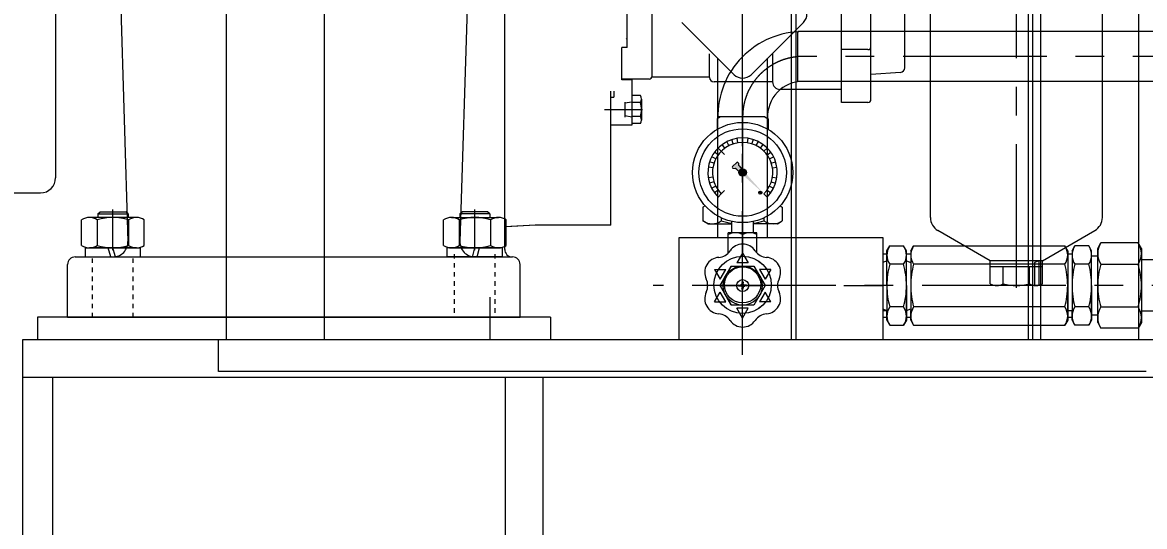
# Model space of a CAD drawing. Header units: millimetres. Extents: x 0 to 559189, y 1 to 426050.
# Drawn here: x 452769 to 471666, y 246963 to 255457 of the extents above; entities that cross this region are included whole.
import ezdxf

# ---------------------------------------------------------------- set-up
doc = ezdxf.new("R2010")
doc.units = ezdxf.units.MM
doc.header["$LTSCALE"] = 25.4
doc.linetypes.add('CENTER', pattern=[50.8, 31.75, -6.35, 6.35, -6.35])
doc.linetypes.add('EB_DASH', pattern=[6, 3, -3])
doc.layers.get('Defpoints').update_dxf_attribs({"lineweight": 5})
for name, color, linetype, lineweight in [('CAXA0', 7, 'Continuous', 5), ('CAXA1', 5, 'CENTER', 5), ('CAXA2', 6, 'EB_DASH', 5)]:
    doc.layers.add(name, color=color, linetype=linetype, lineweight=lineweight)
doc.styles.add('Roman', font='arial.ttf')
doc.styles.get("Standard").update_dxf_attribs({"font": 'arial.ttf'})
doc.dimstyles.new('ISO-25', dxfattribs={"dimscale": 30, "dimtxt": 38.1, "dimasz": 38.1, "dimexe": 50.8, "dimexo": 50.8, "dimgap": 15.875, "dimtad": 1, "dimtih": 1, "dimtoh": 1, "dimdec": 1, "dimlfac": 0.03937, "dimdsep": 46, "dimtxsty": 'Standard', "dimcen": 63.5, "dimclrd": 7, "dimclre": 7, "dimclrt": 7, "dimadec": 0, "dimazin": 0, "dimtfac": 1, "dimtdec": 1, "dimtmove": 0, "dimatfit": 3, "dimfxl": 25.4, "dimlwd": 5, "dimlwe": 5, "dimarcsym": 0})

# ---------------------------------------------------------------- blocks, each defined once
blk = doc.blocks.new('*D10')
at = {"color": 7, "linetype": 'Continuous', "lineweight": 5, "transparency": 16777216}
for p, q in [((505855, 252350), (505855, 217762)), ((399112, 246445), (399112, 217762)), ((400255, 219286), (504712, 219286))]:
    blk.add_line(p, q, dxfattribs=at)
at = {"color": 7, "transparency": 16777216}
for points in [[(400255, 219476), (400255, 219095), (399112, 219286)], [(504712, 219476), (504712, 219095), (505855, 219286)]]:
    blk.add_solid(points, dxfattribs=at)
at = {"layer": 'Defpoints', "color": 0, "transparency": 16777216}
for p in [(505855, 253874), (399112, 247969), (505855, 219286)]:
    blk.add_point(p, dxfattribs=at)
at = {"color": 7, "lineweight": 5, "transparency": 16777216, "insert": (452378, 221857), "char_height": 4191, "attachment_point": 5, "style": 'Roman'}
blk.add_mtext('B', dxfattribs=at)

msp = doc.modelspace()

# ---------------------------------------------------------------- hatches: boundary and pattern name
at = {"layer": 'CAXA0', "linetype": 'Continuous', "lineweight": 5}
h = msp.add_hatch(color=7, dxfattribs=at)
h.paths.add_polyline_path([(465256.74, 252569.06), (465213.19, 252607.95), (465212.15, 252608.93), (465211.05, 252609.86), (464920.72, 252869.15), (464932.31, 252875.14), (464942.43, 252883.36), (464950.66, 252893.49), (464956.64, 252905.07)], flags=0)
h.paths.add_polyline_path([(464836.18, 252944.66), (464839.96, 252955.07), (464845.5, 252964.67), (464852.63, 252973.17), (464861.12, 252980.29), (464870.72, 252985.83), (464881.14, 252989.61), (464836.47, 253039.62), (464832.29, 253046.04), (464830.21, 253053.42), (464826.22, 253085.58), (464825.79, 253087.63), (464825.03, 253089.59), (464823.96, 253091.39), (464822.6, 253093), (464816.71, 253098.89), (464814.78, 253100.47), (464812.58, 253101.64), (464810.2, 253102.37), (464807.72, 253102.61), (464805.25, 253102.37), (464802.86, 253101.64), (464800.67, 253100.47), (464798.74, 253098.89), (464726.9, 253027.05), (464725.32, 253025.12), (464724.15, 253022.93), (464723.43, 253020.55), (464723.18, 253018.07), (464723.43, 253015.59), (464724.15, 253013.21), (464725.32, 253011.01), (464726.9, 253009.09), (464732.8, 253003.19), (464734.4, 253001.84), (464736.2, 253000.76), (464738.16, 253000), (464740.21, 252999.57), (464772.38, 252995.58), (464779.75, 252993.5), (464786.17, 252989.32)], flags=0)
msp.add_hatch(color=7, dxfattribs=at).paths.add_polyline_path([(464956.64, 252905.07), (464950.66, 252893.49), (464942.43, 252883.36), (464932.31, 252875.14), (464920.72, 252869.15), (464911.16, 252866.25), (464901.26, 252864.88), (464891.27, 252865.08), (464881.43, 252866.84), (464871.99, 252870.13), (464863.18, 252874.85), (464855.23, 252880.9), (464848.32, 252888.13), (464842.63, 252896.35), (464838.31, 252905.35), (464835.44, 252914.93), (464834.12, 252924.84), (464834.37, 252934.83), (464836.18, 252944.66), (464839.96, 252955.07), (464845.5, 252964.67), (464852.63, 252973.17), (464861.12, 252980.29), (464870.72, 252985.83), (464881.14, 252989.61), (464890.97, 252991.43), (464900.96, 252991.67), (464910.86, 252990.35), (464920.44, 252987.49), (464929.45, 252983.16), (464937.67, 252977.47), (464944.89, 252970.56), (464950.94, 252962.61), (464955.67, 252953.8), (464958.95, 252944.36), (464960.72, 252934.53), (464960.92, 252924.54), (464959.55, 252914.64)], flags=0)

# ---------------------------------------------------------------- linework, layer by layer
at = {"color": 7, "lineweight": 5}
for p, q in [((454040.51, 252229.73), (454040.51, 252171.36)), ((454548.51, 252229.73), (454548.51, 252171.36)), ((460133.65, 252229.73), (460133.65, 252171.36)), ((460641.66, 252229.73), (460641.66, 252171.36)), ((470932.36, 251382.57), (471557.76, 251382.57)), ((470932.36, 250663.79), (471557.76, 250663.79))]:
    msp.add_line(p, q, dxfattribs=at)
at = {"layer": 'CAXA0', "color": 7, "linetype": 'Continuous', "lineweight": 5}
for p, q in [((456198.08, 265348.78), (456198.08, 250108.92)), ((457849.08, 265348.78), (457849.08, 250108.92)), ((469914.09, 265348.78), (469914.09, 250108.91)), ((471565.09, 265348.78), (471565.09, 250108.92)), ((469786.85, 250108.92), (469786.85, 261977.57)), ((469710.65, 250108.92), (469710.65, 261901.37)), ((453327.95, 258363.98), (453327.95, 252839.67)), ((460890.69, 251632.94), (460890.69, 257031.72)), ((454390.19, 256819.4), (454545.5, 251767.81)), ((460292.27, 256819.73), (460136.95, 251767.81)), ((463373.52, 254554.18), (463373.52, 256840.18)), ((465722.85, 250108.92), (465722.85, 256713.01)), ((465799.05, 250108.92), (465799.05, 256713.01)), ((466561.38, 254109.73), (466561.38, 256755.03)), ((467058.2, 254160.53), (467058.2, 256755.48)), ((467628.03, 254691.45), (467628.03, 256504.8)), ((468059.87, 252170.63), (468059.87, 256433.33)), ((470955.52, 252170.63), (470955.52, 256433.33)), ((462954.42, 255034.24), (462954.42, 256360.12)), ((464753.84, 254576.91), (463873.77, 255456.98)), ((465041.21, 254576.91), (465921.27, 255456.98)), ((473889.37, 255302.47), (465826.27, 255302.47)), ((465826.27, 254464.27), (465826.27, 255301.19)), ((462954.42, 255176.42), (462941.66, 255189.18)), ((462865.52, 254490.68), (462865.52, 255034.24)), ((462954.42, 255034.24), (462865.52, 255034.24)), ((464339.08, 254534.78), (464339.08, 254930.05)), ((465400.78, 254936.49), (465400.78, 254455.12)), ((467007.41, 254998.6), (466561.38, 254998.6)), ((464479.54, 251835.86), (464478.65, 254852.11)), ((465317.74, 251835.86), (465316.85, 254852.55)), ((467556.96, 254615.42), (467058.2, 254581.71)), ((463322.72, 254503.38), (462865.52, 254503.38)), ((463030.65, 254490.68), (462865.52, 254490.68)), ((463030.65, 254490.68), (462865.52, 254490.68)), ((463030.67, 254490.68), (463030.67, 253728.68)), ((463373.52, 254541.48), (464339.08, 254541.48)), ((463373.52, 254541.48), (463536.68, 254541.48)), ((464339.08, 254531.32), (464339.08, 254534.78)), ((465400.78, 254455.12), (464415.28, 254455.12)), ((473889.37, 254464.27), (465826.27, 254464.27)), ((462675.02, 254300.01), (462675.02, 253665.01)), ((462675.05, 254198.59), (462730.93, 254198.59)), ((462675.12, 252039.5), (462675.12, 254300.01)), ((462730.93, 254300.19), (462730.93, 254198.59)), ((463030.65, 254249.28), (463030.65, 253728.68)), ((463030.65, 254223.62), (463030.65, 253754.34)), ((463174.7, 254223.62), (463030.65, 254223.62)), ((466561.38, 254328.12), (465527.78, 254328.12)), ((462916.35, 254115.98), (462916.35, 253861.98)), ((463030.65, 254115.98), (462916.35, 254096.93)), ((463030.65, 254115.98), (463030.65, 253861.98)), ((463174.7, 254106.3), (463030.65, 254106.3)), ((463193.21, 254164.96), (463193.21, 253813)), ((467007.4, 254109.73), (466561.38, 254109.73)), ((463030.65, 253861.98), (462916.35, 253881.03)), ((463174.7, 253871.66), (463030.65, 253871.66)), ((464525.25, 253867.37), (464465.96, 253833.14)), ((464465.96, 253833.14), (464465.96, 253654.22)), ((465270.26, 253867.37), (464478.69, 253867.37)), ((465270.26, 253867.37), (465329.56, 253833.14)), ((465329.56, 253833.14), (465329.56, 253653.95)), ((463030.65, 253728.68), (462675.02, 253728.68)), ((462677.95, 253728.68), (462675.17, 253731.46)), ((463174.7, 253754.34), (463030.65, 253754.34)), ((464666.9, 253380.9), (464632.31, 253448.79)), ((464740.55, 253411.4), (464717, 253483.87)), ((464818.06, 253430.01), (464806.14, 253505.27)), ((464977, 253430.01), (464988.92, 253505.27)), ((465054.51, 253411.4), (465078.06, 253483.87)), ((465128.15, 253380.9), (465162.75, 253448.79)), ((464486.55, 253226.86), (464424.9, 253271.65)), ((464538.32, 253287.48), (464484.44, 253341.36)), ((464592.2, 253233.59), (464538.32, 253287.48)), ((464598.93, 253339.25), (464554.14, 253400.89)), ((465196.12, 253339.25), (465240.91, 253400.89)), ((465256.74, 253287.48), (465310.62, 253341.36)), ((465308.51, 253226.86), (465370.16, 253271.65)), ((464414.39, 253085.25), (464341.92, 253108.79)), ((464444.9, 253158.89), (464377, 253193.49)), ((464798.74, 253098.89), (464726.9, 253027.05)), ((464822.6, 253093), (464816.71, 253098.89)), ((464826.22, 253085.58), (464830.21, 253053.42)), ((464836.47, 253039.62), (464881.14, 252989.61)), ((465350.16, 253158.89), (465418.05, 253193.49)), ((465380.66, 253085.25), (465453.14, 253108.79)), ((464395.78, 253007.73), (464320.52, 253019.65)), ((464395.78, 252848.8), (464320.52, 252836.88)), ((464732.8, 253003.19), (464726.9, 253009.09)), ((464740.21, 252999.57), (464772.38, 252995.58)), ((464786.17, 252989.32), (464836.18, 252944.66)), ((465399.27, 253007.73), (465474.54, 253019.65)), ((465399.27, 252848.8), (465474.54, 252836.88)), ((464414.39, 252771.28), (464341.92, 252747.74)), ((464444.9, 252697.64), (464377, 252663.04)), ((465350.16, 252697.64), (465418.05, 252663.04)), ((465380.66, 252771.28), (465453.14, 252747.74)), ((452045.26, 252585.67), (453073.95, 252585.67)), ((464486.55, 252629.67), (464424.9, 252584.88)), ((464538.32, 252569.06), (464484.44, 252515.17)), ((464592.2, 252622.94), (464538.32, 252569.06)), ((465256.74, 252569.06), (465310.62, 252515.17)), ((465308.51, 252629.67), (465370.16, 252584.88)), ((464266.43, 252366.96), (464229.74, 252345.78)), ((464229.74, 252345.78), (464229.74, 252112.36)), ((464229.74, 252345.78), (464229.74, 252112.36)), ((465528.74, 252367.16), (465565.78, 252345.78)), ((465565.78, 252345.78), (465565.78, 252112.36)), ((465565.78, 252345.78), (465565.78, 252112.36)), ((453765.19, 251697.21), (453765.19, 252132.44)), ((454689.07, 252171.36), (453897.17, 252171.36)), ((454029.16, 252132.44), (454029.16, 251697.21)), ((454040.51, 252229.73), (454078.61, 252267.83)), ((454040.51, 252229.73), (454548.51, 252229.73)), ((454078.61, 252267.83), (454510.41, 252267.83)), ((454548.51, 252229.73), (454510.41, 252267.83)), ((454557.09, 252132.44), (454557.09, 251697.21)), ((454821.05, 251697.21), (454821.05, 252132.44)), ((459861.12, 251697.21), (459861.12, 252132.44)), ((459993.1, 252171.36), (460784.99, 252171.36)), ((460125.08, 252132.44), (460125.08, 251697.21)), ((460133.65, 252229.73), (460171.75, 252267.83)), ((460641.66, 252229.73), (460133.65, 252229.73)), ((460603.55, 252267.83), (460171.75, 252267.83)), ((460641.66, 252229.73), (460603.55, 252267.83)), ((460653.01, 252132.44), (460653.01, 251697.21)), ((460916.98, 251697.21), (460916.98, 252132.44)), ((464313.56, 252063.97), (464229.74, 252112.36)), ((464313.56, 252063.97), (464229.74, 252112.36)), ((464538.35, 252163.9), (464538.35, 252112.36)), ((464713.38, 251912.26), (464713.38, 252104.04)), ((465081.68, 251912.26), (465081.68, 252104.04)), ((465256.71, 252163.9), (465256.71, 252112.36)), ((465481.5, 252063.97), (465565.32, 252112.36)), ((465481.96, 252063.97), (465565.78, 252112.36)), ((465481.96, 252063.97), (465565.78, 252112.36)), ((461405.13, 252039.5), (460890.69, 252012.54)), ((461405.13, 252039.5), (460916.98, 252013.91)), ((462675.12, 252039.5), (461405.13, 252039.5)), ((464313.56, 252063.97), (464713.38, 252063.97)), ((465138.83, 251912.26), (464656.23, 251912.26)), ((464656.23, 251572.61), (464656.23, 251912.26)), ((465481.5, 252063.97), (465081.68, 252063.97)), ((465138.83, 251572.61), (465138.83, 251912.26)), ((469067.73, 251442.1), (468186.87, 251950.66)), ((469947.62, 251442.1), (470828.48, 251950.66)), ((463830.99, 251835.86), (467260.03, 251835.86)), ((463830.99, 250108.92), (463830.99, 251835.86)), ((464897.53, 251886.86), (464897.53, 251721.19)), ((467260.03, 251835.86), (467260.03, 250108.92)), ((470876.76, 251645.67), (470932.36, 251741.98)), ((471557.76, 251741.98), (470932.36, 251741.98)), ((471613.36, 251645.67), (471557.76, 251741.98)), ((453830.96, 251658.28), (454758.06, 251658.28)), ((453830.96, 251505.88), (453830.96, 251658.28)), ((454689.07, 251658.28), (453897.17, 251658.28)), ((454255.07, 251505.88), (454214.23, 251658.28)), ((454328.67, 251525.61), (454293.12, 251658.28)), ((454333.96, 251505.88), (454328.67, 251525.61)), ((454758.06, 251505.88), (454758.06, 251658.28)), ((460851.21, 251658.28), (459924.1, 251658.28)), ((459924.1, 251505.88), (459924.1, 251658.28)), ((459993.1, 251658.28), (460784.99, 251658.28)), ((460348.21, 251505.88), (460353.5, 251525.61)), ((460353.5, 251525.61), (460389.05, 251658.28)), ((460427.1, 251505.88), (460467.93, 251658.28)), ((460851.21, 251505.88), (460851.21, 251658.28)), ((464897.53, 251569.36), (464802.21, 251404.26)), ((464897.53, 251569.36), (464992.85, 251404.26)), ((467260.03, 251556.69), (467325.84, 251556.69)), ((467325.83, 251607.35), (467374.23, 251691.17)), ((467325.84, 251023.15), (467325.83, 251607.35)), ((467325.84, 251023.06), (467325.83, 251607.35)), ((467374.23, 251691.17), (467607.64, 251691.17)), ((467656.03, 251607.35), (467607.64, 251691.17)), ((467656.04, 251023.06), (467656.03, 251607.35)), ((467656.04, 251556.69), (467729.7, 251556.69)), ((467728.99, 251607.58), (467777.38, 251691.4)), ((467728.99, 251607.58), (467728.99, 251414.89)), ((467777.38, 251691.4), (470322.91, 251691.4)), ((467777.38, 251691.4), (469232.2, 251691.4)), ((470371.3, 251607.4), (470322.91, 251691.22)), ((470371.3, 251607.4), (470371.3, 250489.89)), ((470371.3, 251556.46), (470445.67, 251556.46)), ((470444.96, 251607.36), (470493.35, 251691.18)), ((470444.96, 251607.36), (470444.96, 250439)), ((470726.77, 251691.18), (470493.35, 251691.18)), ((470775.16, 251607.36), (470726.77, 251691.18)), ((470775.16, 250439), (470775.16, 251607.36)), ((470876.76, 250400.68), (470876.76, 251645.67)), ((471613.36, 251645.67), (471613.36, 250400.68)), ((453530.31, 250490), (453530.31, 251379)), ((453657.31, 251506), (461023.31, 251506)), ((453830.96, 251505.88), (454758.06, 251505.88)), ((460851.21, 251505.88), (459924.1, 251505.88)), ((461150.31, 250564.7), (461150.31, 251379)), ((461150.31, 250490), (461150.31, 251379)), ((464516.53, 251023.26), (464707.03, 251353.22)), ((464516.67, 251023.26), (464707.17, 251353.22)), ((464707.03, 251353.22), (465088.03, 251353.22)), ((464707.17, 251353.22), (465088.17, 251353.22)), ((464992.85, 251404.26), (464802.21, 251404.26)), ((465088.03, 251353.22), (465278.53, 251023.26)), ((465088.17, 251353.22), (465278.67, 251023.26)), ((467260.03, 251417.82), (467325.84, 251442.39)), ((467607.64, 251382.56), (467374.23, 251382.56)), ((467656.04, 251442.39), (467728.99, 251414.89)), ((467728.99, 251414.89), (467728.99, 250439)), ((470322.91, 251382.51), (467777.39, 251382.57)), ((469947.62, 251442.1), (469067.73, 251442.1)), ((469067.73, 251055.44), (469067.73, 251442.1)), ((469947.62, 251340.5), (469067.73, 251340.5)), ((469287.71, 251055.44), (469287.71, 251340.5)), ((469727.72, 251055.44), (469727.72, 251340.5)), ((469886.18, 251442.46), (469809.98, 251414.89)), ((469809.98, 251414.89), (469809.98, 251023.29)), ((469886.18, 251442.46), (469886.18, 251023.29)), ((469947.62, 251055.44), (469947.62, 251442.1)), ((470726.77, 251382.57), (470493.35, 251382.57)), ((470876.76, 251518.46), (470775.16, 251518.46)), ((472214.13, 251454.96), (471613.36, 251454.96)), ((464424.59, 251296.31), (464519.91, 251131.21)), ((464424.59, 251296.31), (464615.23, 251296.31)), ((464519.91, 251131.21), (464615.23, 251296.31)), ((465370.46, 251296.31), (465179.82, 251296.31)), ((465179.82, 251296.31), (465275.14, 251131.21)), ((465370.46, 251296.31), (465275.14, 251131.21)), ((464707.03, 250693.31), (464516.53, 251023.26)), ((464707.17, 250693.31), (464516.67, 251023.26)), ((464836.06, 251034.44), (464882.29, 251026.04)), ((464836.06, 251012.09), (464882.29, 251020.49)), ((464841.65, 251033.42), (464841.65, 251013.1)), ((464881.75, 251039.04), (464858.41, 251030.38)), ((464881.75, 251007.49), (464858.41, 251016.15)), ((464881.75, 251039.04), (464890.42, 251062.38)), ((464888.52, 251032.27), (464881.75, 251039.04)), ((464888.52, 251014.26), (464881.75, 251007.49)), ((464881.75, 251007.49), (464890.42, 250984.15)), ((464894.76, 251038.5), (464882.29, 251026.04)), ((464882.29, 251026.04), (464882.29, 251020.49)), ((464894.76, 251008.02), (464882.29, 251020.49)), ((464886.35, 251084.73), (464894.76, 251038.5)), ((464886.35, 250961.8), (464894.76, 251008.02)), ((464907.69, 251079.14), (464887.37, 251079.14)), ((464887.37, 250967.38), (464907.69, 250967.38)), ((464900.3, 251038.5), (464894.76, 251038.5)), ((464894.76, 251008.02), (464900.3, 251008.02)), ((464908.7, 251084.73), (464900.3, 251038.5)), ((464912.77, 251026.04), (464900.3, 251038.5)), ((464900.3, 251008.02), (464912.77, 251020.49)), ((464908.7, 250961.8), (464900.3, 251008.02)), ((464913.31, 251039.04), (464904.64, 251062.38)), ((464913.31, 251007.49), (464904.64, 250984.15)), ((464913.31, 251039.04), (464906.53, 251032.27)), ((464906.53, 251014.26), (464913.31, 251007.49)), ((464959, 251034.44), (464912.77, 251026.04)), ((464912.77, 251020.49), (464912.77, 251026.04)), ((464959, 251012.09), (464912.77, 251020.49)), ((464913.31, 251039.04), (464936.64, 251030.38)), ((464913.31, 251007.49), (464936.64, 251016.15)), ((464953.41, 251033.42), (464953.41, 251013.1)), ((465278.53, 251023.26), (465088.03, 250693.31)), ((465278.67, 251023.26), (465088.17, 250693.31)), ((467325.84, 251023.29), (467325.84, 250439)), ((467325.84, 251023.2), (467325.84, 250439)), ((467656.04, 251023.29), (467656.04, 250439)), ((467656.04, 251023.29), (467656.04, 250439)), ((467656.04, 250439), (467656.04, 251023.2)), ((467728.99, 251023.2), (467728.99, 250439)), ((469837.63, 251023), (469177.72, 251023)), ((470371.3, 251023.29), (470371.3, 250439)), ((470371.3, 250439), (470371.3, 251023.2)), ((470775.16, 251023.29), (470775.16, 250439)), ((464424.59, 250750.21), (464519.91, 250915.31)), ((464615.23, 250750.21), (464519.91, 250915.31)), ((465275.14, 250915.31), (465179.82, 250750.21)), ((465370.46, 250750.21), (465275.14, 250915.31)), ((464424.59, 250750.21), (464615.23, 250750.21)), ((465088.03, 250693.31), (464707.03, 250693.31)), ((465088.17, 250693.31), (464707.17, 250693.31)), ((464897.53, 250477.16), (464802.21, 250642.26)), ((464992.85, 250642.26), (464802.21, 250642.26)), ((464897.53, 250477.16), (464992.85, 250642.26)), ((465370.46, 250750.21), (465179.82, 250750.21)), ((467252.18, 250631.68), (467325.84, 250604.1)), ((467252.18, 250604.12), (467325.84, 250604.12)), ((467325.84, 250439), (467325.84, 250604.1)), ((467607.64, 250663.79), (467374.23, 250663.79)), ((467656.04, 250604.19), (467728.99, 250631.68)), ((467728.99, 250439), (467728.99, 250604.1)), ((470322.91, 250663.79), (467777.38, 250663.79)), ((470371.3, 250604.19), (470444.96, 250604.19)), ((470444.96, 250439), (470444.96, 250604.1)), ((470726.77, 250663.79), (470493.35, 250663.79)), ((471613.36, 250400.68), (471613.36, 250591.4)), ((472214.13, 250591.4), (471613.36, 250591.4)), ((453023.04, 250489.91), (453023.04, 250108.91)), ((453023.09, 250489.92), (453023.09, 250108.92)), ((461659.1, 250489.92), (453023.09, 250489.92)), ((461405.09, 250489.83), (453277.08, 250489.83)), ((453530.31, 250490), (461150.31, 250490)), ((454040.51, 250489.83), (454548.51, 250489.83)), ((461659.1, 250489.92), (461659.1, 250109.1)), ((467252.18, 250489.89), (467326.55, 250489.89)), ((467325.84, 250439), (467374.23, 250355.18)), ((467656.04, 250439), (467607.64, 250355.18)), ((467655.33, 250489.89), (467729.7, 250489.89)), ((467656.04, 250527.9), (467656.04, 250439)), ((467728.99, 250439), (467777.38, 250355.18)), ((470371.3, 250439), (470322.91, 250355.18)), ((470371.3, 250527.9), (470371.3, 250439)), ((470371.3, 250489.89), (470445.67, 250489.89)), ((470444.96, 250439), (470493.35, 250355.18)), ((470775.16, 250439), (470726.77, 250355.18)), ((470775.15, 250438.98), (470775.15, 250515.31)), ((470876.76, 250527.9), (470775.16, 250527.9)), ((470775.16, 250527.9), (470775.16, 250439)), ((470876.76, 250527.9), (470876.76, 250400.68)), ((470876.76, 250400.68), (470932.36, 250304.38)), ((471613.36, 250400.68), (471557.76, 250304.38)), ((467374.23, 250355.18), (467607.64, 250355.18)), ((467777.38, 250355.18), (470322.91, 250355.18)), ((470726.77, 250355.18), (470493.35, 250355.18)), ((471557.76, 250304.38), (470932.36, 250304.38)), ((452769.03, 250108.91), (452769.03, 238551.91)), ((452769.08, 250108.87), (452769.08, 249473.87)), ((452769.09, 250108.92), (452769.09, 249473.92)), ((495949.06, 250108.91), (452769.09, 250108.92)), ((456071.01, 249575.43), (456071.01, 250108.92)), ((467694.06, 250109.1), (462233.06, 250109.1)), ((464784.36, 250108.92), (462345.96, 250108.92)), ((471260.29, 250108.91), (468821.89, 250108.91)), ((456071.01, 249575.43), (456071.01, 249981.85)), ((495948.97, 249473.91), (452769.03, 249473.91)), ((453277.04, 249473.92), (453277.04, 239186.91)), ((471692.02, 249575.43), (456071.01, 249575.43)), ((460897.1, 249473.92), (460897.1, 239186.91)), ((461532.1, 249473.92), (461532.1, 239186.91))]:
    msp.add_line(p, q, dxfattribs=at)
for centre, radius in [((464897.53, 252928.27), 844.55), ((464897.53, 252928.27), 736.6), ((464897.53, 252928.27), 63.5), ((465195.23, 252589.99), 25.4), ((465195.23, 252589.99), 12.7), ((464897.62, 251035.34), 482.6), ((464897.76, 251035.34), 482.6), ((464897.53, 251023.26), 330.2), ((464897.62, 251035.34), 304.8), ((464897.76, 251035.34), 304.8), ((464897.53, 251023.26), 101.6)]:
    msp.add_circle(centre, radius, dxfattribs=at)
for centre, radius, start, end in [((465777.59, 255600.66), 203.2, 315, 45), ((465913.76, 253867.37), 1435.1, 90, 181.06829), ((467007.41, 255049.4), 50.8, 270, 0), ((463322.72, 254554.18), 50.8, 270, 0), ((464897.52, 254720.6), 203.2, 225, 315), ((467551.83, 254691.45), 76.2, 273.866087, 0), ((464415.28, 254531.32), 76.2, 180, 270), ((465913.76, 253867.37), 596.9, 90, 182.617542), ((465527.78, 254455.12), 127, 180, 270), ((463091.02, 254164.96), 102.19, 324.969964, 35.030036), ((462812.21, 253988.98), 381, 342.066067, 17.933933), ((467007.4, 254160.53), 50.8, 270, 0), ((463091.02, 253813), 102.19, 324.969964, 35.030036), ((464897.53, 252928.27), 584.2, 315, 225), ((464897.53, 252928.27), 508, 315, 225), ((464807.72, 253089.91), 12.7, 45, 135), ((464813.62, 253084.02), 12.7, 7.070212, 45), ((464855.42, 253056.54), 25.4, 187.070212, 221.767975), ((464735.88, 253018.07), 12.7, 135, 225), ((464741.78, 253012.17), 12.7, 225, 262.929788), ((464769.25, 252970.37), 25.4, 48.232025, 82.929788), ((453073.95, 252839.67), 254, 270, 0), ((453897.17, 251928.17), 243.2, 57.132768, 122.867232), ((454293.12, 251256.96), 914.4, 73.221345, 106.778655), ((454689.07, 251928.17), 243.2, 57.132768, 122.867232), ((459993.1, 251928.17), 243.2, 57.132768, 122.867232), ((460389.05, 251256.96), 914.4, 73.221345, 106.778655), ((460784.99, 251928.17), 243.2, 57.132768, 122.867232), ((464384.04, 252334.17), 270.2, 235.174817, 304.825183), ((464384.04, 252334.17), 270.2, 235.174817, 304.825183), ((464897.76, 253422.81), 1358.84, 254.662826, 262.201514), ((464897.3, 253422.81), 1358.84, 277.798486, 285.337174), ((465411.01, 252334.17), 270.2, 235.174817, 304.825183), ((468313.88, 252170.63), 254, 180, 240), ((470701.52, 252170.63), 254, 300, 0), ((464776.88, 251613.02), 299.24, 66.222684, 113.777316), ((465018.18, 251611.43), 300.71, 66.345289, 113.654711), ((454291.62, 251760), 254, 270, 1.76098), ((460390.55, 251760), 254, 178.23902, 270), ((464897.53, 251467.76), 254, 34.05552, 145.94448), ((471194.97, 251562.27), 318.21, 145.615753, 214.384247), ((471295.15, 251562.27), 318.21, 325.615753, 34.384247), ((453897.17, 251901.48), 243.2, 237.132768, 302.867232), ((454293.12, 252572.68), 914.4, 253.221345, 286.778655), ((454689.07, 251901.48), 243.2, 237.132768, 302.867232), ((459993.1, 251901.48), 243.2, 237.132768, 302.867232), ((460389.05, 252572.68), 914.4, 253.221345, 286.778655), ((460784.99, 251901.48), 243.2, 237.132768, 302.867232), ((461017.69, 251632.94), 127, 179.99993, 271.269078), ((464476.65, 251752.24), 254, 274.05552, 325.94448), ((465318.4, 251752.24), 254, 214.05552, 265.94448), ((467596.03, 251536.87), 270.2, 145.175325, 214.825691), ((467385.83, 251536.87), 270.2, 325.175325, 34.825691), ((467999.2, 251536.87), 270.2, 145.173429, 214.823795), ((470101.1, 251536.86), 270.2, 325.174817, 34.825183), ((470715.16, 251536.87), 270.2, 145.174817, 214.825183), ((470504.96, 251536.87), 270.2, 325.174817, 34.825183), ((453657.31, 251379), 127, 90, 180), ((461023.31, 251379), 127, 0.000018, 90), ((464512.58, 251245.51), 254, 94.05552, 205.94448), ((465282.48, 251245.51), 254, 334.05552, 85.94448), ((468684.67, 251023.16), 1358.84, 164.663335, 180.000508), ((466297.2, 251023.14), 1358.84, 0.000508, 15.337682), ((469087.82, 251023.13), 1358.84, 164.661438, 179.998612), ((469012.46, 251023.15), 1358.84, 0, 15.337174), ((471803.79, 251023.16), 1358.84, 164.662826, 180), ((469416.32, 251023.16), 1358.84, 0, 15.337174), ((472066.19, 251023.16), 1189.43, 162.412046, 180), ((470423.93, 251023.16), 1189.43, 0, 17.587954), ((464055.78, 251023.26), 254, 334.05552, 25.94448), ((465739.28, 251023.26), 254, 154.05552, 205.94448), ((468684.67, 251023.2), 1358.84, 180, 195.337174), ((466297.2, 251023.2), 1358.84, 344.662826, 0), ((469087.82, 251023.2), 1358.84, 180, 195.337174), ((469177.72, 251225.66), 202.67, 237.132768, 302.867232), ((469507.68, 251785), 762, 253.221345, 286.778655), ((469837.63, 251225.66), 202.67, 237.132768, 302.867232), ((469012.46, 251023.2), 1358.84, 344.662826, 0), ((471803.79, 251023.2), 1358.84, 180, 195.337174), ((469416.32, 251023.2), 1358.84, 344.662826, 0), ((472066.19, 251023.2), 1189.43, 180, 197.587954), ((470423.93, 251023.2), 1189.43, 342.412046, 0), ((464512.58, 250801.01), 254, 154.05552, 265.94448), ((465282.48, 250801.01), 254, 274.05552, 25.94448), ((467596.04, 250509.48), 270.2, 145.174817, 214.825183), ((467385.84, 250509.48), 270.2, 325.174817, 34.825183), ((467999.19, 250509.48), 270.2, 145.174817, 214.825183), ((470101.1, 250509.48), 270.2, 325.174817, 34.825183), ((470715.16, 250509.48), 270.2, 145.174817, 214.825183), ((470504.96, 250509.48), 270.2, 325.174817, 34.825183), ((471194.97, 250484.08), 318.21, 145.615753, 214.384247), ((471295.15, 250484.08), 318.21, 325.615753, 34.384247), ((464476.65, 250294.29), 254, 34.05552, 85.94448), ((464897.53, 250578.76), 254, 214.05552, 325.94448), ((465318.4, 250294.29), 254, 94.05552, 145.94448)]:
    msp.add_arc(centre, radius, start, end, dxfattribs=at)
msp.add_point((467252.18, 251023.29), dxfattribs=at)
msp.add_point((467252.18, 251023.29), dxfattribs=at)
at = {"layer": 'CAXA1', "linetype": 'CENTER', "lineweight": 5, "ltscale": 3}
for p, q in [((469507.71, 250986.23), (469507.71, 259382.71)), ((464897.52, 253372.28), (464897.52, 258375.68)), ((473889.37, 254883.37), (465913.76, 254883.37)), ((464897.53, 249856.97), (464897.53, 254455.12)), ((463211, 253982.73), (462571.7, 253982.73)), ((464897.76, 253917.72), (464897.76, 251571.71)), ((454293.12, 251619.36), (454293.12, 252306.57)), ((460389.05, 251619.36), (460389.05, 252306.57)), ((464897.44, 250159.52), (464897.44, 252076.76)), ((464897.53, 250108.92), (464897.53, 251797.96)), ((464897.53, 250845.46), (464897.53, 251201.06)), ((493564, 251023.18), (463393.14, 251023.18)), ((465583.24, 251023.06), (464211.64, 251023.06)), ((464509.06, 251023.26), (465161.6, 251023.26)), ((464571.26, 251023.26), (465223.8, 251023.26)), ((464571.39, 251023.26), (465223.94, 251023.26)), ((465075.33, 251023.26), (464719.73, 251023.26)), ((466599.64, 251023.29), (467252.18, 251023.29)), ((460643.1, 250111.16), (460643.1, 250829.86))]:
    msp.add_line(p, q, dxfattribs=at)
msp.add_arc((465913.76, 253867.37), 1016, 90.000029, 180, dxfattribs=at)
at = {"layer": 'CAXA2', "color": 7, "linetype": 'EB_DASH', "lineweight": 5}
for p, q in [((460045.41, 250564.7), (460045.41, 251581.07)), ((460731.21, 250564.7), (460731.21, 251580.76)), ((453949.41, 250490), (453949.41, 251506)), ((454635.21, 250490), (454635.21, 251506))]:
    msp.add_line(p, q, dxfattribs=at)

# ---------------------------------------------------------------- dimensions: what is measured, and where the dimension line sits
at = {"color": 7, "lineweight": 5}
dim = msp.add_linear_dim(base=(505855.13, 219285.59), p1=(399111.66, 247968.58), p2=(505855.13, 253873.89), text='B', dimstyle='ISO-25', override={"dimscale": 30, "dimtxt": 139.7, "dimpost": '\\X', "dimtxsty": 'Roman', "dimtmove": 1}, dxfattribs=at)
dim.commit()
dim.dimension.update_dxf_attribs({"geometry": '*D10', "text_midpoint": (452377.96, 219285.59), "dimtype": 160})

doc.saveas('drawing.dxf')
